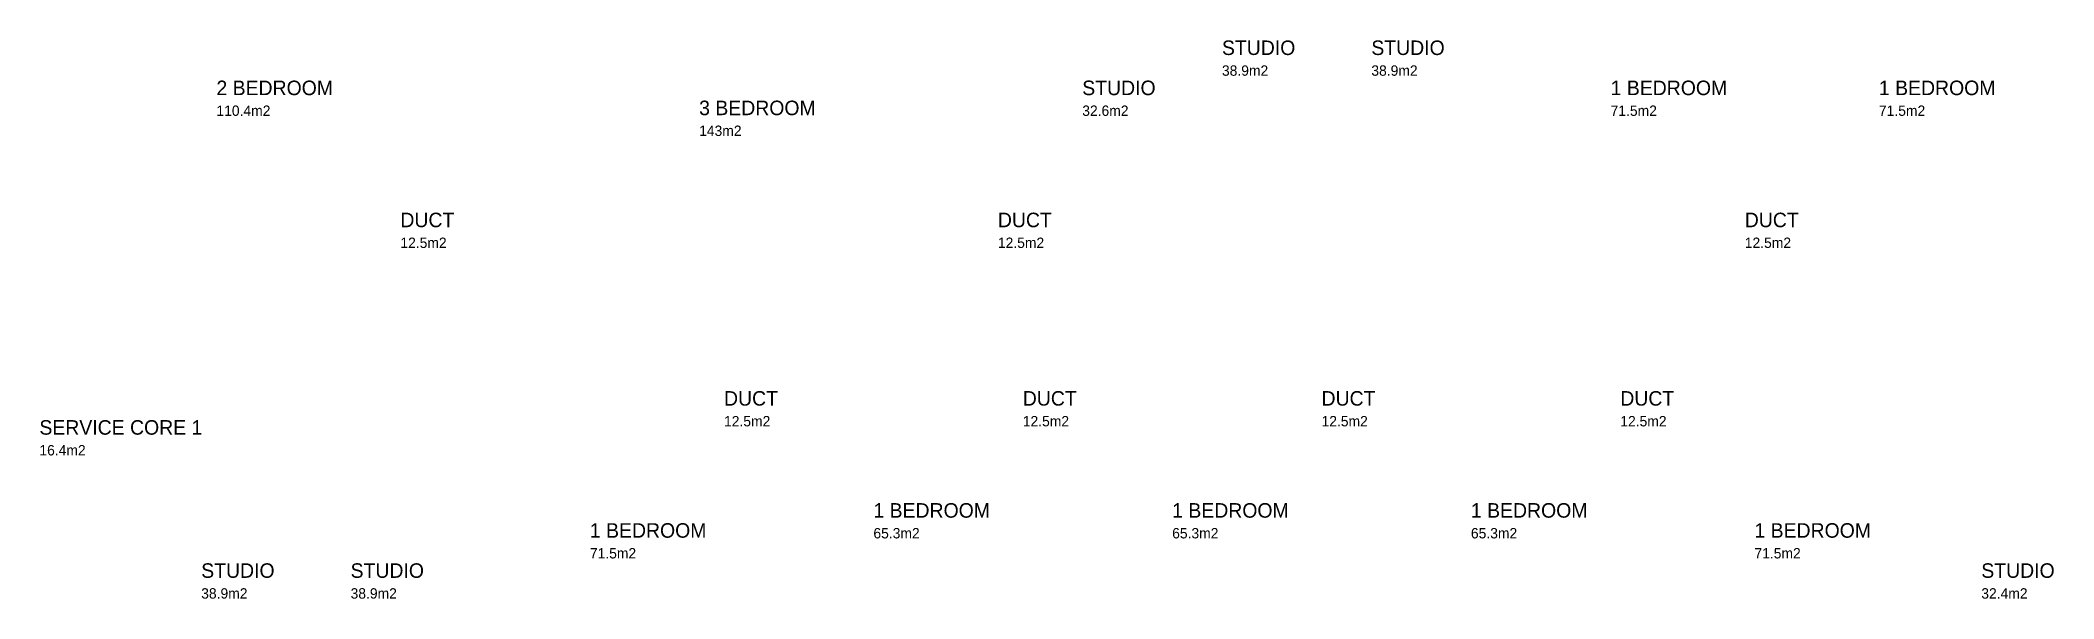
# Model space of a CAD drawing. Header units: metres. Extents: x 54 to 104.6, y -39.2 to 45.3.
# Drawn here: x 56.12 to 104.65, y -39.2 to -25.74 of the extents above.
import ezdxf

# ---------------------------------------------------------------- set-up
doc = ezdxf.new("R2010")
doc.units = ezdxf.units.M
doc.layers.add('A-TEXT', color=3, linetype='Continuous')

msp = doc.modelspace()

# ---------------------------------------------------------------- texts
at = {"layer": 'A-TEXT'}
for s, height, p in [('STUDIO', 0.35, (84.6, -26.1)), ('STUDIO', 0.35, (88.2, -26.1)), ('38.9m2', 0.25, (84.6, -26.6)), ('38.9m2', 0.25, (88.2, -26.6)), ('2 BEDROOM', 0.35, (60.367, -27.067)), ('STUDIO', 0.35, (81.233, -27.067)), ('1 BEDROOM', 0.35, (93.967, -27.067)), ('1 BEDROOM', 0.35, (100.433, -27.067)), ('110.4m2', 0.25, (60.367, -27.567)), ('3 BEDROOM', 0.35, (72, -27.55)), ('32.6m2', 0.25, (81.233, -27.567)), ('71.5m2', 0.25, (93.967, -27.567)), ('71.5m2', 0.25, (100.433, -27.567)), ('143m2', 0.25, (72, -28.05)), ('DUCT', 0.35, (64.8, -30.25)), ('DUCT', 0.35, (79.2, -30.25)), ('DUCT', 0.35, (97.2, -30.25)), ('12.5m2', 0.25, (64.8, -30.75)), ('12.5m2', 0.25, (79.2, -30.75)), ('12.5m2', 0.25, (97.2, -30.75)), ('DUCT', 0.35, (72.6, -34.55)), ('DUCT', 0.35, (79.8, -34.55)), ('DUCT', 0.35, (87, -34.55)), ('DUCT', 0.35, (94.2, -34.55)), ('SERVICE CORE 1', 0.35, (56.1, -35.25)), ('12.5m2', 0.25, (72.6, -35.05)), ('12.5m2', 0.25, (79.8, -35.05)), ('12.5m2', 0.25, (87, -35.05)), ('12.5m2', 0.25, (94.2, -35.05)), ('16.4m2', 0.25, (56.1, -35.75)), ('1 BEDROOM', 0.35, (76.2, -37.25)), ('1 BEDROOM', 0.35, (83.4, -37.25)), ('1 BEDROOM', 0.35, (90.6, -37.25)), ('1 BEDROOM', 0.35, (69.367, -37.733)), ('65.3m2', 0.25, (76.2, -37.75)), ('65.3m2', 0.25, (83.4, -37.75)), ('65.3m2', 0.25, (90.6, -37.75)), ('1 BEDROOM', 0.35, (97.433, -37.733)), ('71.5m2', 0.25, (69.367, -38.233)), ('71.5m2', 0.25, (97.433, -38.233)), ('STUDIO', 0.35, (60, -38.7)), ('STUDIO', 0.35, (63.6, -38.7)), ('STUDIO', 0.35, (102.9, -38.7)), ('38.9m2', 0.25, (60, -39.2)), ('38.9m2', 0.25, (63.6, -39.2)), ('32.4m2', 0.25, (102.9, -39.2))]:
    msp.add_text(s, height=height, dxfattribs=at).set_placement(p)

doc.saveas('drawing.dxf')
